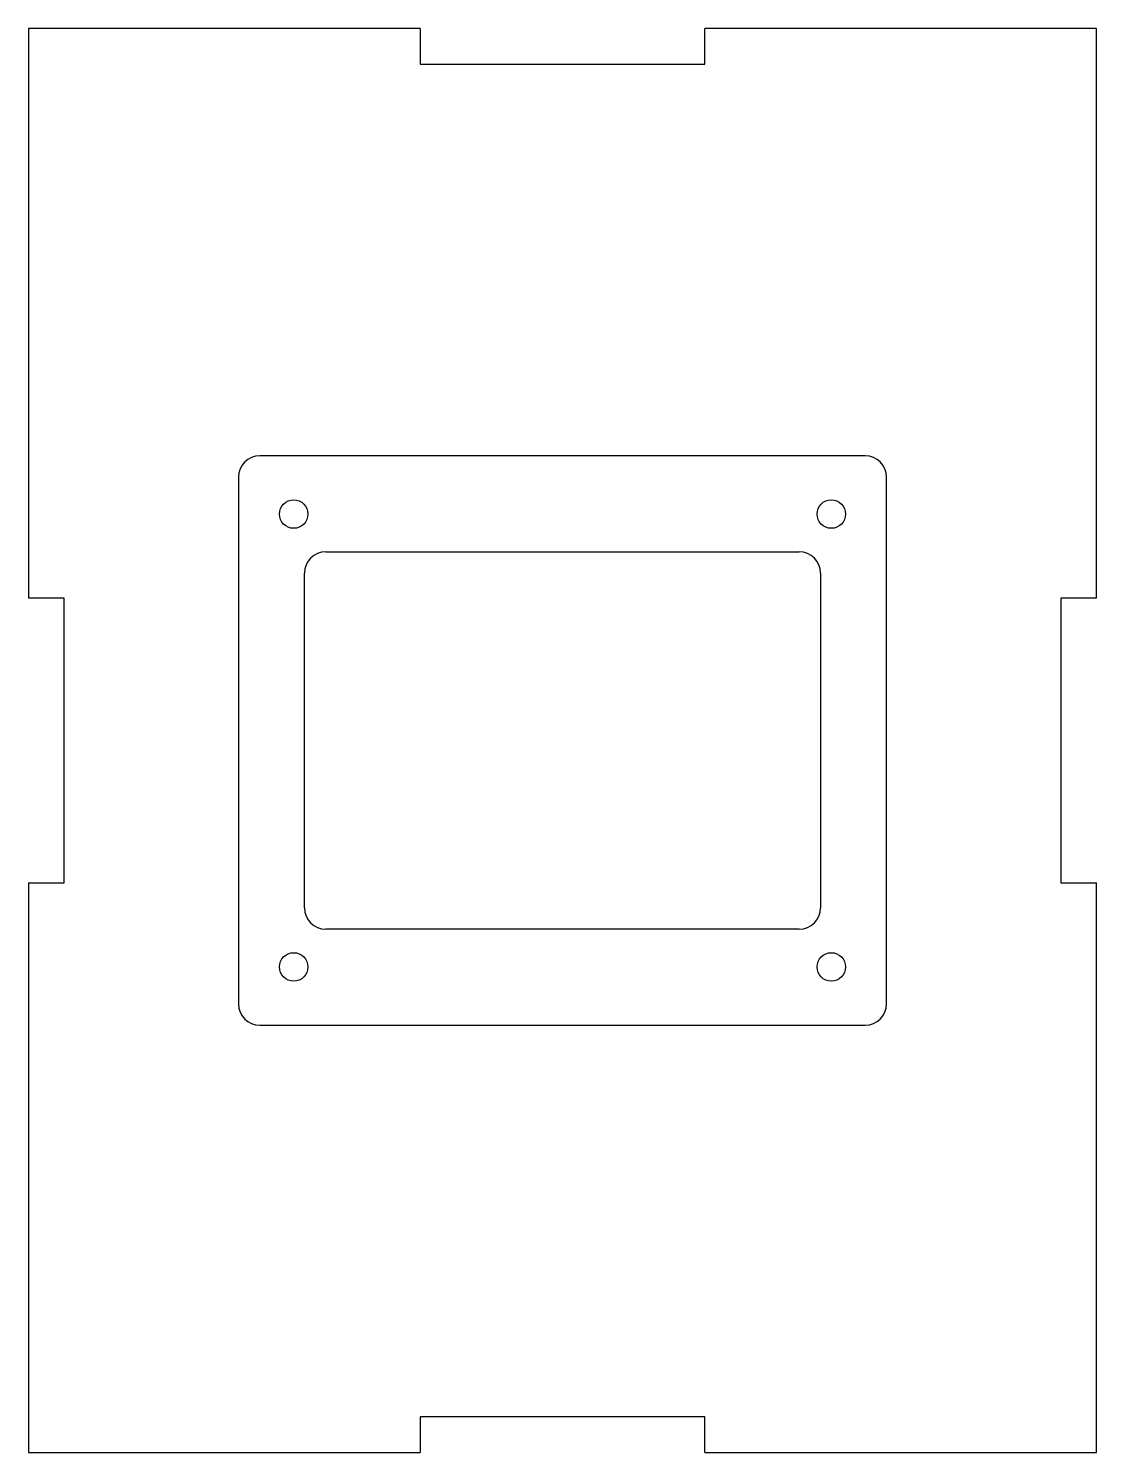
# Model space of a CAD drawing. Header units: millimetres. Extents: x -75 to 75, y -100 to 100.
import ezdxf

# ---------------------------------------------------------------- set-up
doc = ezdxf.new("R2010")
doc.units = ezdxf.units.MM

msp = doc.modelspace()

# ---------------------------------------------------------------- linework, layer by layer
at = {"color": 7, "linetype": 'Continuous', "lineweight": 25}
for p, q in [((-20, 100), (-75, 100)), ((-75, 100), (-75, 20)), ((-20, 100), (-20, 95)), ((75, 100), (20, 100)), ((20, 95), (20, 100)), ((75, 20), (75, 100)), ((-20, 95), (20, 95)), ((42.5, 40), (-42.5, 40)), ((-45.5, 37), (-45.5, -37)), ((45.5, -37), (45.5, 37)), ((-33.25, 26.5), (33.25, 26.5)), ((-36.25, -23.5), (-36.25, 23.5)), ((36.25, 23.5), (36.25, -23.5)), ((-70, 20), (-75, 20)), ((-70, -20), (-70, 20)), ((75, 20), (70, 20)), ((70, 20), (70, -20)), ((-75, -20), (-75, -100)), ((-75, -20), (-70, -20)), ((70, -20), (75, -20)), ((75, -100), (75, -20)), ((33.25, -26.5), (-33.25, -26.5)), ((-42.5, -40), (42.5, -40)), ((20, -95), (-20, -95)), ((-20, -95), (-20, -100)), ((20, -100), (20, -95)), ((-75, -100), (-20, -100)), ((20, -100), (75, -100))]:
    msp.add_line(p, q, dxfattribs=at)
for centre in [(-37.75, 31.8), (37.75, 31.8), (-37.75, -31.8), (37.75, -31.8)]:
    msp.add_circle(centre, 2, dxfattribs=at)
for centre, start, end in [((-42.5, 37), 90, 180), ((42.5, 37), 0, 90), ((-33.25, 23.5), 90, 180), ((33.25, 23.5), 0, 90), ((-33.25, -23.5), 180, 270), ((33.25, -23.5), 270, 0), ((-42.5, -37), 180, 270), ((42.5, -37), 270, 0)]:
    msp.add_arc(centre, 3, start, end, dxfattribs=at)

doc.saveas('drawing.dxf')
